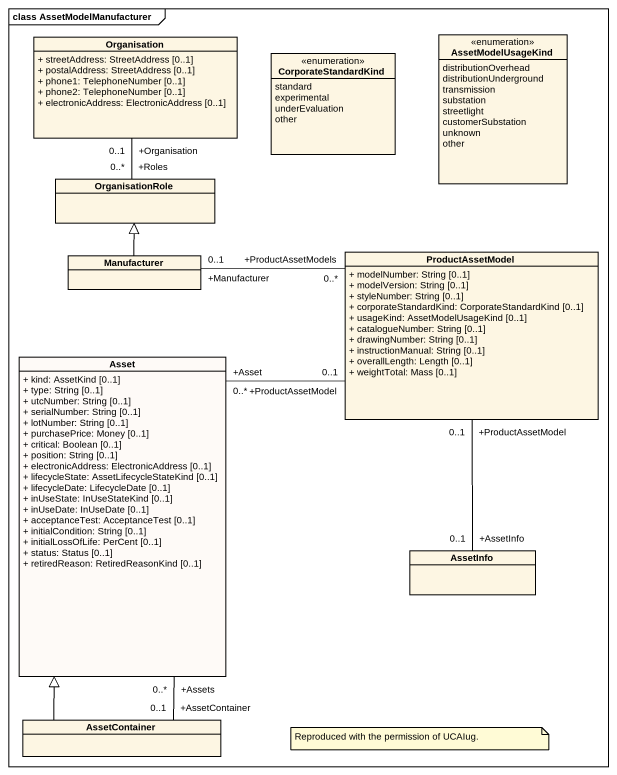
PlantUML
@startuml
mainframe class AssetModelManufacturer
hide circle
hide empty members
skinparam classAttributeIconSize 0
class Organisation {
  + streetAddress: StreetAddress [0..1]
  + postalAddress: StreetAddress [0..1]
  + phone1: TelephoneNumber [0..1]
  + phone2: TelephoneNumber [0..1]
  + electronicAddress: ElectronicAddress [0..1]
}
enum CorporateStandardKind {
  standard
  experimental
  underEvaluation
  other
}
enum AssetModelUsageKind {
  distributionOverhead
  distributionUnderground
  transmission
  substation
  streetlight
  customerSubstation
  unknown
  other
}
class OrganisationRole
class Manufacturer
class ProductAssetModel {
  + modelNumber: String [0..1]
  + modelVersion: String [0..1]
  + styleNumber: String [0..1]
  + corporateStandardKind: CorporateStandardKind [0..1]
  + usageKind: AssetModelUsageKind [0..1]
  + catalogueNumber: String [0..1]
  + drawingNumber: String [0..1]
  + instructionManual: String [0..1]
  + overallLength: Length [0..1]
  + weightTotal: Mass [0..1]
}
class Asset #FEFAF7 {
  + kind: AssetKind [0..1]
  + type: String [0..1]
  + utcNumber: String [0..1]
  + serialNumber: String [0..1]
  + lotNumber: String [0..1]
  + purchasePrice: Money [0..1]
  + critical: Boolean [0..1]
  + position: String [0..1]
  + electronicAddress: ElectronicAddress [0..1]
  + lifecycleState: AssetLifecycleStateKind [0..1]
  + lifecycleDate: LifecycleDate [0..1]
  + inUseState: InUseStateKind [0..1]
  + inUseDate: InUseDate [0..1]
  + acceptanceTest: AcceptanceTest [0..1]
  + initialCondition: String [0..1]
  + initialLossOfLife: PerCent [0..1]
  + status: Status [0..1]
  + retiredReason: RetiredReasonKind [0..1]
}
class AssetInfo
class AssetContainer
OrganisationRole "+Roles\n0..*" -up- "+Organisation\n0..1" Organisation
Manufacturer -up-|> OrganisationRole
ProductAssetModel "+ProductAssetModels\n0..*" -left- "+Manufacturer\n0..1" Manufacturer
ProductAssetModel "+ProductAssetModel\n0..1" -- "+AssetInfo\n0..1" AssetInfo
Asset "+Asset\n0..*" -right- "+ProductAssetModel\n0..1" ProductAssetModel
Asset "+Assets\n0..*" -- "+AssetContainer\n0..1" AssetContainer
AssetContainer -up-|> Asset
note as N1
  Reproduced with the permission of UCAIug.
end note
@enduml
